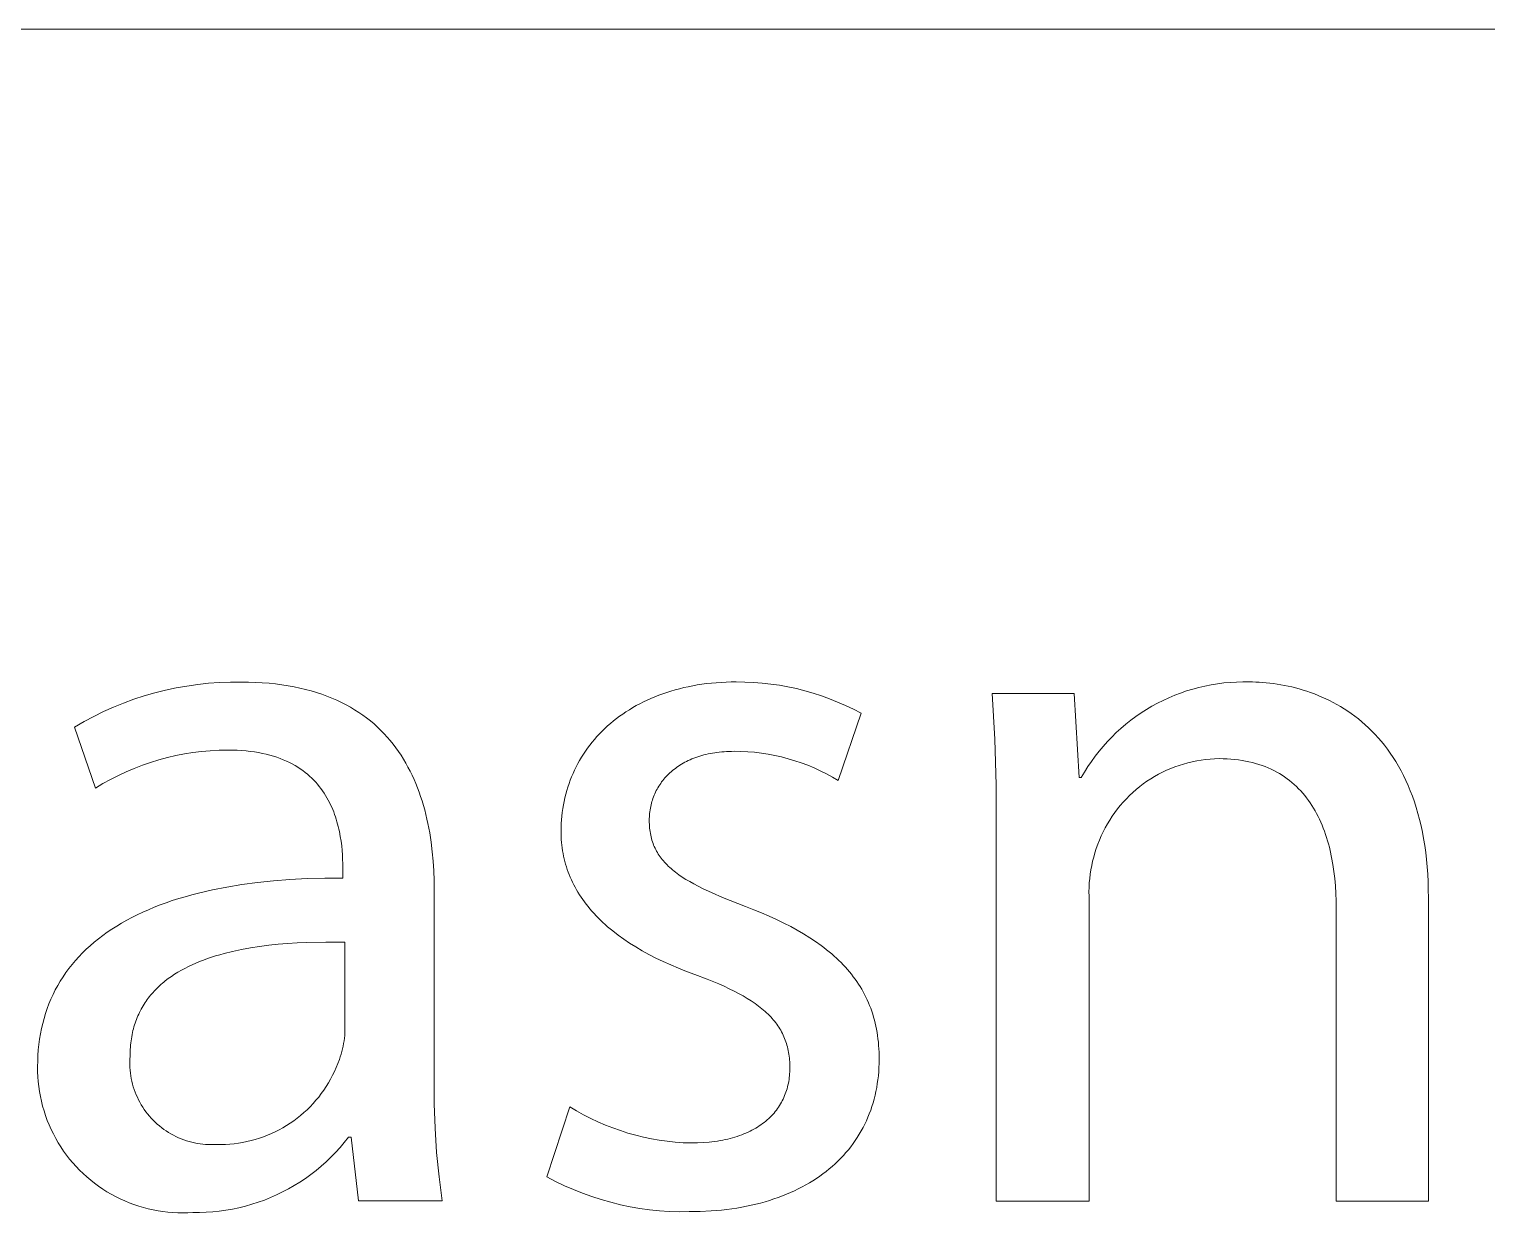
# Model space of a CAD drawing. Header units: millimetres. Extents: x 1383 to 4664, y -160 to 2132.
# Drawn here: x 4154.94 to 4200.6, y -105.34 to -68.26 of the extents above; entities that cross this region are included whole.
import ezdxf

# ---------------------------------------------------------------- set-up
doc = ezdxf.new("R2010")
doc.units = ezdxf.units.MM
doc.header["$MEASUREMENT"] = 0
doc.layers.add('Domyślny', color=7, linetype='Continuous', true_color=0x000000)

msp = doc.modelspace()

# ---------------------------------------------------------------- linework, layer by layer
at = {"layer": 'Domyślny', "color": 18, "lineweight": 15, "true_color": 0x000000}
for p, q in [((3423.999, -68.258), (4660.84, -68.258)), ((4158.876, -89.053), (4159.208, -88.969)), ((4159.208, -88.969), (4159.543, -88.897)), ((4159.543, -88.897), (4159.88, -88.837)), ((4159.88, -88.837), (4160.219, -88.788)), ((4160.219, -88.788), (4160.559, -88.752)), ((4160.559, -88.752), (4160.901, -88.727)), ((4160.901, -88.727), (4161.243, -88.713)), ((4161.243, -88.713), (4161.585, -88.712)), ((4161.585, -88.712), (4161.81, -88.715)), ((4161.81, -88.715), (4162.03, -88.722)), ((4162.03, -88.722), (4162.244, -88.734)), ((4162.244, -88.734), (4162.453, -88.75)), ((4162.453, -88.75), (4162.657, -88.771)), ((4162.657, -88.771), (4162.855, -88.797)), ((4162.855, -88.797), (4163.049, -88.827)), ((4163.049, -88.827), (4163.238, -88.861)), ((4163.238, -88.861), (4163.422, -88.9)), ((4163.422, -88.9), (4163.601, -88.942)), ((4163.601, -88.942), (4163.775, -88.989)), ((4163.775, -88.989), (4163.944, -89.04)), ((4174.913, -89.036), (4175.043, -88.996)), ((4175.043, -88.996), (4175.175, -88.957)), ((4175.175, -88.957), (4175.309, -88.921)), ((4175.309, -88.921), (4175.445, -88.888)), ((4175.445, -88.888), (4175.584, -88.858)), ((4175.584, -88.858), (4175.725, -88.83)), ((4175.725, -88.83), (4175.867, -88.805)), ((4175.867, -88.805), (4176.012, -88.783)), ((4176.012, -88.783), (4176.159, -88.763)), ((4176.159, -88.763), (4176.309, -88.747)), ((4176.309, -88.747), (4176.46, -88.733)), ((4176.46, -88.733), (4176.613, -88.723)), ((4176.613, -88.723), (4176.768, -88.715)), ((4176.768, -88.715), (4176.926, -88.71)), ((4176.926, -88.71), (4177.085, -88.709)), ((4177.085, -88.709), (4177.357, -88.712)), ((4177.357, -88.712), (4177.628, -88.723)), ((4177.628, -88.723), (4177.899, -88.744)), ((4177.899, -88.744), (4178.169, -88.775)), ((4178.169, -88.775), (4178.438, -88.814)), ((4178.438, -88.814), (4178.706, -88.862)), ((4178.706, -88.862), (4178.971, -88.92)), ((4178.971, -88.92), (4179.235, -88.986)), ((4179.235, -88.986), (4179.496, -89.061)), ((4191.008, -89.057), (4191.196, -88.993)), ((4191.196, -88.993), (4191.386, -88.935)), ((4191.386, -88.935), (4191.578, -88.883)), ((4191.578, -88.883), (4191.771, -88.838)), ((4191.771, -88.838), (4191.966, -88.799)), ((4191.966, -88.799), (4192.162, -88.767)), ((4192.162, -88.767), (4192.359, -88.742)), ((4192.359, -88.742), (4192.557, -88.724)), ((4192.557, -88.724), (4192.755, -88.712)), ((4192.755, -88.712), (4192.954, -88.707)), ((4192.954, -88.707), (4193.153, -88.709)), ((4193.153, -88.709), (4193.257, -88.71)), ((4193.257, -88.71), (4193.363, -88.713)), ((4193.363, -88.713), (4193.47, -88.718)), ((4193.47, -88.718), (4193.579, -88.725)), ((4193.579, -88.725), (4193.69, -88.734)), ((4193.69, -88.734), (4193.801, -88.746)), ((4193.801, -88.746), (4193.914, -88.76)), ((4193.914, -88.76), (4194.028, -88.776)), ((4194.028, -88.776), (4194.142, -88.795)), ((4194.142, -88.795), (4194.258, -88.816)), ((4194.258, -88.816), (4194.374, -88.84)), ((4194.374, -88.84), (4194.491, -88.867)), ((4194.491, -88.867), (4194.608, -88.896)), ((4194.608, -88.896), (4194.725, -88.928)), ((4194.725, -88.928), (4194.843, -88.963)), ((4194.843, -88.963), (4194.961, -89)), ((4194.961, -89), (4195.079, -89.041)), ((4157.582, -89.5), (4157.9, -89.371)), ((4157.9, -89.371), (4158.221, -89.254)), ((4158.221, -89.254), (4158.547, -89.148)), ((4158.547, -89.148), (4158.876, -89.053)), ((4163.944, -89.04), (4164.109, -89.094)), ((4164.109, -89.094), (4164.269, -89.153)), ((4164.269, -89.153), (4164.425, -89.215)), ((4164.425, -89.215), (4164.576, -89.281)), ((4164.576, -89.281), (4164.723, -89.35)), ((4164.723, -89.35), (4164.865, -89.424)), ((4164.865, -89.424), (4165.003, -89.5)), ((4173.847, -89.514), (4173.956, -89.452)), ((4173.956, -89.452), (4174.067, -89.392)), ((4174.067, -89.392), (4174.181, -89.334)), ((4174.181, -89.334), (4174.297, -89.278)), ((4174.297, -89.278), (4174.416, -89.225)), ((4174.416, -89.225), (4174.537, -89.174)), ((4174.537, -89.174), (4174.66, -89.126)), ((4174.66, -89.126), (4174.785, -89.08)), ((4174.785, -89.08), (4174.913, -89.036)), ((4179.496, -89.061), (4179.754, -89.145)), ((4179.754, -89.145), (4180.01, -89.237)), ((4180.01, -89.237), (4180.262, -89.339)), ((4180.262, -89.339), (4180.511, -89.448)), ((4180.511, -89.448), (4180.756, -89.566)), ((4185.184, -90.507), (4185.1, -89.069)), ((4185.1, -89.069), (4187.668, -89.069)), ((4187.668, -89.069), (4187.832, -91.703)), ((4189.937, -89.575), (4190.108, -89.473)), ((4190.108, -89.473), (4190.282, -89.378)), ((4190.282, -89.378), (4190.459, -89.289)), ((4190.459, -89.289), (4190.64, -89.205)), ((4190.64, -89.205), (4190.823, -89.128)), ((4190.823, -89.128), (4191.008, -89.057)), ((4195.079, -89.041), (4195.198, -89.085)), ((4195.198, -89.085), (4195.315, -89.132)), ((4195.315, -89.132), (4195.433, -89.182)), ((4195.433, -89.182), (4195.551, -89.235)), ((4195.551, -89.235), (4195.667, -89.291)), ((4195.667, -89.291), (4195.784, -89.351)), ((4195.784, -89.351), (4195.899, -89.414)), ((4195.899, -89.414), (4196.014, -89.481)), ((4196.014, -89.481), (4196.128, -89.551)), ((4156.659, -89.95), (4156.962, -89.79)), ((4156.962, -89.79), (4157.269, -89.639)), ((4157.269, -89.639), (4157.582, -89.5)), ((4165.003, -89.5), (4165.136, -89.58)), ((4165.136, -89.58), (4165.266, -89.663)), ((4165.266, -89.663), (4165.391, -89.749)), ((4165.391, -89.749), (4165.512, -89.839)), ((4165.512, -89.839), (4165.629, -89.931)), ((4165.629, -89.931), (4165.742, -90.027)), ((4173.15, -90.01), (4173.242, -89.933)), ((4173.242, -89.933), (4173.337, -89.858)), ((4173.337, -89.858), (4173.434, -89.785)), ((4173.434, -89.785), (4173.533, -89.714)), ((4173.533, -89.714), (4173.635, -89.645)), ((4173.635, -89.645), (4173.74, -89.579)), ((4173.74, -89.579), (4173.847, -89.514)), ((4180.996, -89.692), (4180.286, -91.801)), ((4180.756, -89.566), (4180.996, -89.692)), ((4189.291, -90.036), (4189.446, -89.912)), ((4189.446, -89.912), (4189.606, -89.794)), ((4189.606, -89.794), (4189.77, -89.682)), ((4189.77, -89.682), (4189.937, -89.575)), ((4196.128, -89.551), (4196.241, -89.625)), ((4196.241, -89.625), (4196.353, -89.702)), ((4196.353, -89.702), (4196.464, -89.783)), ((4196.464, -89.783), (4196.574, -89.868)), ((4196.574, -89.868), (4196.682, -89.957)), ((4156.363, -90.122), (4156.659, -89.95)), ((4157.018, -92.034), (4156.363, -90.122)), ((4165.742, -90.027), (4165.851, -90.125)), ((4165.851, -90.125), (4165.956, -90.226)), ((4165.956, -90.226), (4166.058, -90.33)), ((4166.058, -90.33), (4166.155, -90.437)), ((4172.726, -90.421), (4172.806, -90.335)), ((4172.806, -90.335), (4172.888, -90.251)), ((4172.888, -90.251), (4172.973, -90.169)), ((4172.973, -90.169), (4173.06, -90.088)), ((4173.06, -90.088), (4173.15, -90.01)), ((4188.85, -90.437), (4188.992, -90.298)), ((4188.992, -90.298), (4189.139, -90.164)), ((4189.139, -90.164), (4189.291, -90.036)), ((4196.682, -89.957), (4196.788, -90.05)), ((4196.788, -90.05), (4196.893, -90.147)), ((4196.893, -90.147), (4196.996, -90.248)), ((4196.996, -90.248), (4197.098, -90.352)), ((4197.098, -90.352), (4197.197, -90.462)), ((4160.887, -90.849), (4160.614, -90.864)), ((4161.159, -90.843), (4160.887, -90.849)), ((4161.309, -90.844), (4161.159, -90.843)), ((4161.455, -90.85), (4161.309, -90.844)), ((4161.597, -90.858), (4161.455, -90.85)), ((4161.735, -90.87), (4161.597, -90.858)), ((4166.155, -90.437), (4166.249, -90.546)), ((4166.249, -90.546), (4166.339, -90.658)), ((4166.339, -90.658), (4166.426, -90.772)), ((4166.426, -90.772), (4166.509, -90.888)), ((4172.367, -90.876), (4172.434, -90.782)), ((4172.434, -90.782), (4172.503, -90.689)), ((4172.503, -90.689), (4172.575, -90.598)), ((4172.575, -90.598), (4172.649, -90.509)), ((4172.649, -90.509), (4172.726, -90.421)), ((4185.227, -91.946), (4185.184, -90.507)), ((4188.453, -90.881), (4188.58, -90.728)), ((4188.58, -90.728), (4188.713, -90.58)), ((4188.713, -90.58), (4188.85, -90.437)), ((4197.197, -90.462), (4197.295, -90.575)), ((4197.295, -90.575), (4197.39, -90.693)), ((4197.39, -90.693), (4197.483, -90.815)), ((4197.483, -90.815), (4197.574, -90.941)), ((4158.746, -91.231), (4158.488, -91.32)), ((4159.006, -91.151), (4158.746, -91.231)), ((4159.27, -91.08), (4159.006, -91.151)), ((4159.535, -91.019), (4159.27, -91.08)), ((4159.803, -90.966), (4159.535, -91.019)), ((4160.072, -90.923), (4159.803, -90.966)), ((4160.343, -90.889), (4160.072, -90.923)), ((4160.614, -90.864), (4160.343, -90.889)), ((4161.868, -90.884), (4161.735, -90.87)), ((4161.998, -90.902), (4161.868, -90.884)), ((4162.124, -90.923), (4161.998, -90.902)), ((4162.246, -90.947), (4162.124, -90.923)), ((4162.364, -90.974), (4162.246, -90.947)), ((4162.479, -91.003), (4162.364, -90.974)), ((4162.59, -91.035), (4162.479, -91.003)), ((4162.697, -91.07), (4162.59, -91.035)), ((4162.801, -91.107), (4162.697, -91.07)), ((4162.901, -91.147), (4162.801, -91.107)), ((4162.998, -91.189), (4162.901, -91.147)), ((4163.092, -91.234), (4162.998, -91.189)), ((4163.182, -91.28), (4163.092, -91.234)), ((4163.269, -91.329), (4163.182, -91.28)), ((4166.509, -90.888), (4166.588, -91.007)), ((4166.588, -91.007), (4166.664, -91.128)), ((4166.664, -91.128), (4166.737, -91.25)), ((4166.737, -91.25), (4166.806, -91.375)), ((4172.074, -91.369), (4172.128, -91.268)), ((4172.128, -91.268), (4172.183, -91.168)), ((4172.183, -91.168), (4172.242, -91.069)), ((4172.242, -91.069), (4172.303, -90.972)), ((4172.303, -90.972), (4172.367, -90.876)), ((4175.324, -91.317), (4175.275, -91.349)), ((4175.374, -91.286), (4175.324, -91.317)), ((4175.426, -91.256), (4175.374, -91.286)), ((4175.478, -91.228), (4175.426, -91.256)), ((4175.532, -91.2), (4175.478, -91.228)), ((4175.587, -91.173), (4175.532, -91.2)), ((4175.644, -91.147), (4175.587, -91.173)), ((4175.701, -91.123), (4175.644, -91.147)), ((4175.76, -91.099), (4175.701, -91.123)), ((4175.82, -91.077), (4175.76, -91.099)), ((4175.881, -91.055), (4175.82, -91.077)), ((4175.943, -91.035), (4175.881, -91.055)), ((4176.007, -91.016), (4175.943, -91.035)), ((4176.071, -90.998), (4176.007, -91.016)), ((4176.137, -90.982), (4176.071, -90.998)), ((4176.204, -90.966), (4176.137, -90.982)), ((4176.273, -90.952), (4176.204, -90.966)), ((4176.342, -90.939), (4176.273, -90.952)), ((4176.413, -90.928), (4176.342, -90.939)), ((4176.485, -90.917), (4176.413, -90.928)), ((4176.558, -90.908), (4176.485, -90.917)), ((4176.632, -90.901), (4176.558, -90.908)), ((4176.707, -90.894), (4176.632, -90.901)), ((4176.783, -90.89), (4176.707, -90.894)), ((4176.861, -90.886), (4176.783, -90.89)), ((4176.94, -90.884), (4176.861, -90.886)), ((4177.019, -90.883), (4176.94, -90.884)), ((4177.234, -90.886), (4177.019, -90.883)), ((4177.449, -90.896), (4177.234, -90.886)), ((4177.663, -90.914), (4177.449, -90.896)), ((4177.876, -90.94), (4177.663, -90.914)), ((4178.088, -90.972), (4177.876, -90.94)), ((4178.3, -91.012), (4178.088, -90.972)), ((4178.509, -91.059), (4178.3, -91.012)), ((4178.717, -91.114), (4178.509, -91.059)), ((4178.923, -91.176), (4178.717, -91.114)), ((4179.126, -91.244), (4178.923, -91.176)), ((4179.327, -91.32), (4179.126, -91.244)), ((4188.103, -91.363), (4188.214, -91.198)), ((4188.214, -91.198), (4188.331, -91.037)), ((4188.331, -91.037), (4188.453, -90.881)), ((4191.099, -91.281), (4190.964, -91.323)), ((4191.235, -91.243), (4191.099, -91.281)), ((4191.372, -91.21), (4191.235, -91.243)), ((4191.511, -91.182), (4191.372, -91.21)), ((4191.65, -91.158), (4191.511, -91.182)), ((4191.79, -91.139), (4191.65, -91.158)), ((4191.931, -91.126), (4191.79, -91.139)), ((4192.072, -91.117), (4191.931, -91.126)), ((4192.213, -91.113), (4192.072, -91.117)), ((4192.339, -91.114), (4192.213, -91.113)), ((4192.462, -91.119), (4192.339, -91.114)), ((4192.583, -91.126), (4192.462, -91.119)), ((4192.701, -91.137), (4192.583, -91.126)), ((4192.816, -91.151), (4192.701, -91.137)), ((4192.93, -91.167), (4192.816, -91.151)), ((4193.04, -91.187), (4192.93, -91.167)), ((4193.149, -91.209), (4193.04, -91.187)), ((4193.255, -91.234), (4193.149, -91.209)), ((4193.358, -91.262), (4193.255, -91.234)), ((4193.459, -91.293), (4193.358, -91.262)), ((4193.558, -91.326), (4193.459, -91.293)), ((4197.574, -90.941), (4197.662, -91.072)), ((4197.662, -91.072), (4197.747, -91.207)), ((4197.747, -91.207), (4197.83, -91.348)), ((4157.491, -91.762), (4157.252, -91.894)), ((4157.735, -91.639), (4157.491, -91.762)), ((4157.982, -91.524), (4157.735, -91.639)), ((4158.233, -91.417), (4157.982, -91.524)), ((4158.488, -91.32), (4158.233, -91.417)), ((4163.353, -91.38), (4163.269, -91.329)), ((4163.433, -91.433), (4163.353, -91.38)), ((4163.511, -91.487), (4163.433, -91.433)), ((4163.586, -91.544), (4163.511, -91.487)), ((4163.657, -91.602), (4163.586, -91.544)), ((4163.726, -91.662), (4163.657, -91.602)), ((4163.792, -91.724), (4163.726, -91.662)), ((4163.855, -91.787), (4163.792, -91.724)), ((4166.806, -91.375), (4166.872, -91.502)), ((4166.872, -91.502), (4166.935, -91.631)), ((4166.935, -91.631), (4166.995, -91.762)), ((4166.995, -91.762), (4167.051, -91.894)), ((4171.889, -91.788), (4171.931, -91.681)), ((4171.931, -91.681), (4171.976, -91.576)), ((4171.976, -91.576), (4172.024, -91.472)), ((4172.024, -91.472), (4172.074, -91.369)), ((4174.819, -91.758), (4174.785, -91.801)), ((4174.854, -91.717), (4174.819, -91.758)), ((4174.89, -91.677), (4174.854, -91.717)), ((4174.928, -91.637), (4174.89, -91.677)), ((4174.967, -91.598), (4174.928, -91.637)), ((4175.007, -91.56), (4174.967, -91.598)), ((4175.049, -91.522), (4175.007, -91.56)), ((4175.091, -91.486), (4175.049, -91.522)), ((4175.135, -91.45), (4175.091, -91.486)), ((4175.181, -91.416), (4175.135, -91.45)), ((4175.227, -91.382), (4175.181, -91.416)), ((4175.275, -91.349), (4175.227, -91.382)), ((4179.525, -91.403), (4179.327, -91.32)), ((4179.721, -91.492), (4179.525, -91.403)), ((4179.913, -91.589), (4179.721, -91.492)), ((4180.101, -91.692), (4179.913, -91.589)), ((4180.286, -91.801), (4180.101, -91.692)), ((4187.832, -91.703), (4187.897, -91.703)), ((4187.897, -91.703), (4187.997, -91.531)), ((4187.997, -91.531), (4188.103, -91.363)), ((4190.072, -91.745), (4189.954, -91.823)), ((4190.193, -91.672), (4190.072, -91.745)), ((4190.316, -91.603), (4190.193, -91.672)), ((4190.442, -91.538), (4190.316, -91.603)), ((4190.569, -91.478), (4190.442, -91.538)), ((4190.699, -91.421), (4190.569, -91.478)), ((4190.831, -91.37), (4190.699, -91.421)), ((4190.964, -91.323), (4190.831, -91.37)), ((4193.654, -91.362), (4193.558, -91.326)), ((4193.749, -91.401), (4193.654, -91.362)), ((4193.84, -91.442), (4193.749, -91.401)), ((4193.93, -91.486), (4193.84, -91.442)), ((4194.017, -91.532), (4193.93, -91.486)), ((4194.102, -91.58), (4194.017, -91.532)), ((4194.185, -91.632), (4194.102, -91.58)), ((4194.265, -91.685), (4194.185, -91.632)), ((4194.343, -91.741), (4194.265, -91.685)), ((4194.42, -91.799), (4194.343, -91.741)), ((4197.83, -91.348), (4197.911, -91.492)), ((4197.911, -91.492), (4197.988, -91.642)), ((4197.988, -91.642), (4198.062, -91.796)), ((4157.252, -91.894), (4157.018, -92.034)), ((4163.916, -91.851), (4163.855, -91.787)), ((4163.973, -91.917), (4163.916, -91.851)), ((4164.029, -91.984), (4163.973, -91.917)), ((4164.081, -92.052), (4164.029, -91.984)), ((4164.131, -92.122), (4164.081, -92.052)), ((4164.179, -92.192), (4164.131, -92.122)), ((4164.224, -92.263), (4164.179, -92.192)), ((4167.051, -91.894), (4167.105, -92.028)), ((4167.105, -92.028), (4167.156, -92.163)), ((4167.156, -92.163), (4167.203, -92.3)), ((4171.721, -92.337), (4171.749, -92.225)), ((4171.749, -92.225), (4171.78, -92.114)), ((4171.78, -92.114), (4171.813, -92.004)), ((4171.813, -92.004), (4171.85, -91.895)), ((4171.85, -91.895), (4171.889, -91.788)), ((4174.538, -92.211), (4174.517, -92.259)), ((4174.56, -92.163), (4174.538, -92.211)), ((4174.584, -92.115), (4174.56, -92.163)), ((4174.609, -92.068), (4174.584, -92.115)), ((4174.635, -92.022), (4174.609, -92.068)), ((4174.662, -91.976), (4174.635, -92.022)), ((4174.691, -91.931), (4174.662, -91.976)), ((4174.721, -91.887), (4174.691, -91.931)), ((4174.752, -91.843), (4174.721, -91.887)), ((4174.785, -91.801), (4174.752, -91.843)), ((4185.231, -93.385), (4185.227, -91.946)), ((4189.51, -92.172), (4189.407, -92.268)), ((4189.616, -92.079), (4189.51, -92.172)), ((4189.726, -91.99), (4189.616, -92.079)), ((4189.839, -91.904), (4189.726, -91.99)), ((4189.954, -91.823), (4189.839, -91.904)), ((4194.494, -91.859), (4194.42, -91.799)), ((4194.565, -91.922), (4194.494, -91.859)), ((4194.635, -91.987), (4194.565, -91.922)), ((4194.703, -92.054), (4194.635, -91.987)), ((4194.768, -92.123), (4194.703, -92.054)), ((4194.832, -92.194), (4194.768, -92.123)), ((4194.893, -92.267), (4194.832, -92.194)), ((4198.062, -91.796), (4198.133, -91.956)), ((4198.133, -91.956), (4198.202, -92.12)), ((4198.202, -92.12), (4198.266, -92.289)), ((4164.267, -92.336), (4164.224, -92.263)), ((4164.308, -92.409), (4164.267, -92.336)), ((4164.346, -92.483), (4164.308, -92.409)), ((4164.383, -92.557), (4164.346, -92.483)), ((4164.417, -92.632), (4164.383, -92.557)), ((4164.449, -92.708), (4164.417, -92.632)), ((4167.203, -92.3), (4167.248, -92.438)), ((4167.248, -92.438), (4167.29, -92.578)), ((4167.29, -92.578), (4167.329, -92.719)), ((4171.638, -92.795), (4171.654, -92.679)), ((4171.654, -92.679), (4171.673, -92.564)), ((4171.673, -92.564), (4171.696, -92.45)), ((4171.696, -92.45), (4171.721, -92.337)), ((4174.398, -92.667), (4174.389, -92.72)), ((4174.408, -92.615), (4174.398, -92.667)), ((4174.42, -92.562), (4174.408, -92.615)), ((4174.433, -92.511), (4174.42, -92.562)), ((4174.447, -92.459), (4174.433, -92.511)), ((4174.462, -92.409), (4174.447, -92.459)), ((4174.479, -92.358), (4174.462, -92.409)), ((4174.498, -92.309), (4174.479, -92.358)), ((4174.517, -92.259), (4174.498, -92.309)), ((4189.118, -92.578), (4189.029, -92.688)), ((4189.211, -92.472), (4189.118, -92.578)), ((4189.307, -92.368), (4189.211, -92.472)), ((4189.407, -92.268), (4189.307, -92.368)), ((4194.952, -92.343), (4194.893, -92.267)), ((4195.009, -92.42), (4194.952, -92.343)), ((4195.065, -92.499), (4195.009, -92.42)), ((4195.118, -92.58), (4195.065, -92.499)), ((4195.169, -92.663), (4195.118, -92.58)), ((4195.219, -92.747), (4195.169, -92.663)), ((4198.266, -92.289), (4198.328, -92.463)), ((4198.328, -92.463), (4198.385, -92.643)), ((4198.385, -92.643), (4198.439, -92.827)), ((4164.48, -92.784), (4164.449, -92.708)), ((4164.508, -92.86), (4164.48, -92.784)), ((4164.535, -92.936), (4164.508, -92.86)), ((4164.559, -93.013), (4164.535, -92.936)), ((4164.582, -93.09), (4164.559, -93.013)), ((4164.603, -93.167), (4164.582, -93.09)), ((4167.329, -92.719), (4167.366, -92.861)), ((4167.366, -92.861), (4167.399, -93.004)), ((4167.399, -93.004), (4167.431, -93.148)), ((4171.606, -93.147), (4171.614, -93.029)), ((4171.614, -93.029), (4171.624, -92.911)), ((4171.624, -92.911), (4171.638, -92.795)), ((4174.365, -92.991), (4174.364, -93.046)), ((4174.364, -93.046), (4174.365, -93.108)), ((4174.367, -92.936), (4174.365, -92.991)), ((4174.365, -93.108), (4174.367, -93.168)), ((4174.371, -92.882), (4174.367, -92.936)), ((4174.375, -92.828), (4174.371, -92.882)), ((4174.382, -92.774), (4174.375, -92.828)), ((4174.389, -92.72), (4174.382, -92.774)), ((4188.786, -93.035), (4188.713, -93.156)), ((4188.863, -92.917), (4188.786, -93.035)), ((4188.944, -92.801), (4188.863, -92.917)), ((4189.029, -92.688), (4188.944, -92.801)), ((4195.266, -92.834), (4195.219, -92.747)), ((4195.312, -92.922), (4195.266, -92.834)), ((4195.355, -93.011), (4195.312, -92.922)), ((4195.397, -93.103), (4195.355, -93.011)), ((4195.437, -93.196), (4195.397, -93.103)), ((4198.439, -92.827), (4198.49, -93.017)), ((4198.49, -93.017), (4198.537, -93.213)), ((4164.623, -93.243), (4164.603, -93.167)), ((4164.641, -93.32), (4164.623, -93.243)), ((4164.658, -93.396), (4164.641, -93.32)), ((4164.687, -93.548), (4164.658, -93.396)), ((4164.71, -93.698), (4164.687, -93.548)), ((4167.431, -93.148), (4167.459, -93.293)), ((4167.459, -93.293), (4167.486, -93.438)), ((4167.486, -93.438), (4167.531, -93.732)), ((4171.6, -93.385), (4171.602, -93.266)), ((4171.601, -93.474), (4171.6, -93.385)), ((4171.604, -93.562), (4171.601, -93.474)), ((4171.602, -93.266), (4171.606, -93.147)), ((4171.609, -93.65), (4171.604, -93.562)), ((4174.367, -93.168), (4174.371, -93.228)), ((4174.371, -93.228), (4174.375, -93.286)), ((4174.375, -93.286), (4174.382, -93.343)), ((4174.382, -93.343), (4174.389, -93.4)), ((4174.389, -93.4), (4174.398, -93.455)), ((4174.398, -93.455), (4174.409, -93.51)), ((4174.409, -93.51), (4174.421, -93.563)), ((4174.421, -93.563), (4174.434, -93.616)), ((4185.231, -104.978), (4185.231, -93.385)), ((4188.519, -93.533), (4188.463, -93.663)), ((4188.579, -93.405), (4188.519, -93.533)), ((4188.644, -93.279), (4188.579, -93.405)), ((4188.713, -93.156), (4188.644, -93.279)), ((4195.475, -93.29), (4195.437, -93.196)), ((4195.511, -93.387), (4195.475, -93.29)), ((4195.546, -93.484), (4195.511, -93.387)), ((4195.578, -93.583), (4195.546, -93.484)), ((4195.609, -93.684), (4195.578, -93.583)), ((4198.537, -93.213), (4198.579, -93.413)), ((4198.579, -93.413), (4198.618, -93.619)), ((4164.729, -93.846), (4164.71, -93.698)), ((4164.743, -93.99), (4164.729, -93.846)), ((4164.753, -94.131), (4164.743, -93.99)), ((4167.531, -93.732), (4167.567, -94.028)), ((4167.567, -94.028), (4167.594, -94.326)), ((4171.616, -93.738), (4171.609, -93.65)), ((4171.625, -93.825), (4171.616, -93.738)), ((4171.636, -93.911), (4171.625, -93.825)), ((4171.649, -93.997), (4171.636, -93.911)), ((4171.664, -94.082), (4171.649, -93.997)), ((4174.434, -93.616), (4174.449, -93.668)), ((4174.449, -93.668), (4174.465, -93.719)), ((4174.465, -93.719), (4174.482, -93.769)), ((4174.482, -93.769), (4174.501, -93.819)), ((4174.501, -93.819), (4174.522, -93.867)), ((4174.522, -93.867), (4174.544, -93.915)), ((4174.544, -93.915), (4174.567, -93.962)), ((4174.567, -93.962), (4174.592, -94.009)), ((4174.592, -94.009), (4174.618, -94.055)), ((4174.618, -94.055), (4174.646, -94.1)), ((4188.365, -93.928), (4188.323, -94.063)), ((4188.412, -93.794), (4188.365, -93.928)), ((4188.463, -93.663), (4188.412, -93.794)), ((4195.639, -93.786), (4195.609, -93.684)), ((4195.666, -93.889), (4195.639, -93.786)), ((4195.692, -93.993), (4195.666, -93.889)), ((4195.738, -94.206), (4195.692, -93.993)), ((4198.618, -93.619), (4198.652, -93.831)), ((4198.652, -93.831), (4198.683, -94.048)), ((4198.683, -94.048), (4198.708, -94.271)), ((4164.76, -94.267), (4164.753, -94.131)), ((4164.764, -94.399), (4164.76, -94.267)), ((4164.765, -94.525), (4164.764, -94.399)), ((4167.594, -94.326), (4167.613, -94.625)), ((4171.681, -94.167), (4171.664, -94.082)), ((4171.7, -94.251), (4171.681, -94.167)), ((4171.721, -94.335), (4171.7, -94.251)), ((4171.744, -94.418), (4171.721, -94.335)), ((4171.769, -94.501), (4171.744, -94.418)), ((4171.796, -94.583), (4171.769, -94.501)), ((4174.646, -94.1), (4174.675, -94.144)), ((4174.675, -94.144), (4174.705, -94.188)), ((4174.705, -94.188), (4174.738, -94.231)), ((4174.738, -94.231), (4174.771, -94.274)), ((4174.771, -94.274), (4174.806, -94.316)), ((4174.806, -94.316), (4174.843, -94.358)), ((4174.843, -94.358), (4174.881, -94.399)), ((4174.881, -94.399), (4174.92, -94.439)), ((4174.92, -94.439), (4174.961, -94.479)), ((4174.961, -94.479), (4175.004, -94.519)), ((4188.222, -94.462), (4188.197, -94.597)), ((4188.252, -94.328), (4188.222, -94.462)), ((4188.285, -94.195), (4188.252, -94.328)), ((4188.323, -94.063), (4188.285, -94.195)), ((4195.778, -94.424), (4195.738, -94.206)), ((4195.811, -94.646), (4195.778, -94.424)), ((4198.708, -94.271), (4198.73, -94.499)), ((4198.73, -94.499), (4198.747, -94.734)), ((4162.088, -94.992), (4162.591, -94.94)), ((4162.591, -94.94), (4163.11, -94.899)), ((4163.11, -94.899), (4163.646, -94.871)), ((4163.646, -94.871), (4164.197, -94.856)), ((4164.197, -94.856), (4164.765, -94.853)), ((4164.765, -94.853), (4164.765, -94.525)), ((4167.613, -94.625), (4167.624, -94.925)), ((4167.624, -94.925), (4167.627, -95.224)), ((4171.825, -94.665), (4171.796, -94.583)), ((4171.856, -94.746), (4171.825, -94.665)), ((4171.889, -94.826), (4171.856, -94.746)), ((4171.925, -94.906), (4171.889, -94.826)), ((4171.962, -94.986), (4171.925, -94.906)), ((4175.004, -94.519), (4175.048, -94.558)), ((4175.048, -94.558), (4175.094, -94.597)), ((4175.094, -94.597), (4175.141, -94.635)), ((4175.141, -94.635), (4175.189, -94.673)), ((4175.189, -94.673), (4175.24, -94.711)), ((4175.24, -94.711), (4175.291, -94.748)), ((4175.291, -94.748), (4175.399, -94.822)), ((4175.399, -94.822), (4175.514, -94.894)), ((4175.514, -94.894), (4175.634, -94.966)), ((4175.634, -94.966), (4175.761, -95.037)), ((4188.16, -94.869), (4188.147, -95.006)), ((4188.176, -94.733), (4188.16, -94.869)), ((4188.197, -94.597), (4188.176, -94.733)), ((4195.838, -94.872), (4195.811, -94.646)), ((4195.858, -95.102), (4195.838, -94.872)), ((4198.747, -94.734), (4198.759, -94.974)), ((4159.827, -95.437), (4160.034, -95.379)), ((4160.034, -95.379), (4160.245, -95.324)), ((4160.245, -95.324), (4160.681, -95.223)), ((4160.681, -95.223), (4161.133, -95.134)), ((4161.133, -95.134), (4161.602, -95.057)), ((4161.602, -95.057), (4162.088, -94.992)), ((4167.627, -95.224), (4167.627, -101.168)), ((4172.001, -95.064), (4171.962, -94.986)), ((4172.042, -95.143), (4172.001, -95.064)), ((4172.086, -95.22), (4172.042, -95.143)), ((4172.131, -95.297), (4172.086, -95.22)), ((4172.179, -95.374), (4172.131, -95.297)), ((4172.228, -95.449), (4172.179, -95.374)), ((4175.761, -95.037), (4175.894, -95.107)), ((4175.894, -95.107), (4176.033, -95.178)), ((4176.033, -95.178), (4176.331, -95.317)), ((4176.331, -95.317), (4176.654, -95.458)), ((4188.14, -95.143), (4188.137, -95.28)), ((4188.137, -95.28), (4188.138, -95.417)), ((4188.138, -95.417), (4188.138, -104.978)), ((4188.147, -95.006), (4188.14, -95.143)), ((4195.873, -95.335), (4195.858, -95.102)), ((4195.881, -95.571), (4195.873, -95.335)), ((4198.759, -94.974), (4198.766, -95.22)), ((4198.766, -95.22), (4198.769, -95.472)), ((4158.499, -95.923), (4158.675, -95.845)), ((4158.675, -95.845), (4158.856, -95.77)), ((4158.856, -95.77), (4159.042, -95.697)), ((4159.042, -95.697), (4159.231, -95.628)), ((4159.231, -95.628), (4159.425, -95.561)), ((4159.425, -95.561), (4159.624, -95.497)), ((4159.624, -95.497), (4159.827, -95.437)), ((4172.28, -95.524), (4172.228, -95.449)), ((4172.333, -95.599), (4172.28, -95.524)), ((4172.389, -95.673), (4172.333, -95.599)), ((4172.447, -95.746), (4172.389, -95.673)), ((4172.507, -95.819), (4172.447, -95.746)), ((4172.569, -95.891), (4172.507, -95.819)), ((4176.654, -95.458), (4177.38, -95.745)), ((4177.38, -95.745), (4177.635, -95.844)), ((4177.635, -95.844), (4177.882, -95.946)), ((4195.884, -95.811), (4195.881, -95.571)), ((4195.884, -104.978), (4195.884, -95.811)), ((4198.769, -95.472), (4198.769, -104.978)), ((4157.682, -96.358), (4157.836, -96.265)), ((4157.836, -96.265), (4157.995, -96.175)), ((4157.995, -96.175), (4158.159, -96.088)), ((4158.159, -96.088), (4158.326, -96.004)), ((4158.326, -96.004), (4158.499, -95.923)), ((4172.633, -95.962), (4172.569, -95.891)), ((4172.699, -96.033), (4172.633, -95.962)), ((4172.767, -96.103), (4172.699, -96.033)), ((4172.837, -96.173), (4172.767, -96.103)), ((4172.909, -96.241), (4172.837, -96.173)), ((4172.984, -96.309), (4172.909, -96.241)), ((4173.06, -96.377), (4172.984, -96.309)), ((4177.882, -95.946), (4178.122, -96.049)), ((4178.122, -96.049), (4178.353, -96.155)), ((4178.353, -96.155), (4178.577, -96.263)), ((4178.577, -96.263), (4178.793, -96.374)), ((4156.978, -96.863), (4157.11, -96.756)), ((4157.11, -96.756), (4157.246, -96.652)), ((4157.246, -96.652), (4157.387, -96.551)), ((4157.387, -96.551), (4157.532, -96.453)), ((4157.532, -96.453), (4157.682, -96.358)), ((4173.139, -96.444), (4173.06, -96.377)), ((4173.22, -96.51), (4173.139, -96.444)), ((4173.388, -96.64), (4173.22, -96.51)), ((4173.564, -96.767), (4173.388, -96.64)), ((4173.749, -96.891), (4173.564, -96.767)), ((4178.793, -96.374), (4179, -96.487)), ((4179, -96.487), (4179.2, -96.604)), ((4179.2, -96.604), (4179.392, -96.723)), ((4179.392, -96.723), (4179.575, -96.845)), ((4156.497, -97.317), (4156.61, -97.199)), ((4156.61, -97.199), (4156.728, -97.084)), ((4156.728, -97.084), (4156.851, -96.972)), ((4156.851, -96.972), (4156.978, -96.863)), ((4161.044, -97.219), (4160.912, -97.255)), ((4161.313, -97.152), (4161.044, -97.219)), ((4161.589, -97.093), (4161.313, -97.152)), ((4161.87, -97.042), (4161.589, -97.093)), ((4162.156, -96.998), (4161.87, -97.042)), ((4162.447, -96.96), (4162.156, -96.998)), ((4162.74, -96.929), (4162.447, -96.96)), ((4163.037, -96.904), (4162.74, -96.929)), ((4163.335, -96.885), (4163.037, -96.904)), ((4163.635, -96.871), (4163.335, -96.885)), ((4164.234, -96.858), (4163.635, -96.871)), ((4164.83, -96.863), (4164.234, -96.858)), ((4164.83, -99.616), (4164.83, -96.863)), ((4173.942, -97.013), (4173.749, -96.891)), ((4174.143, -97.131), (4173.942, -97.013)), ((4174.354, -97.247), (4174.143, -97.131)), ((4174.572, -97.359), (4174.354, -97.247)), ((4179.575, -96.845), (4179.751, -96.97)), ((4179.751, -96.97), (4179.836, -97.033)), ((4179.836, -97.033), (4179.919, -97.098)), ((4179.919, -97.098), (4180, -97.163)), ((4180, -97.163), (4180.078, -97.23)), ((4180.078, -97.23), (4180.155, -97.297)), ((4156.091, -97.815), (4156.185, -97.687)), ((4156.185, -97.687), (4156.285, -97.561)), ((4156.285, -97.561), (4156.389, -97.437)), ((4156.389, -97.437), (4156.497, -97.317)), ((4159.818, -97.682), (4159.708, -97.741)), ((4159.93, -97.625), (4159.818, -97.682)), ((4160.044, -97.571), (4159.93, -97.625)), ((4160.162, -97.519), (4160.044, -97.571)), ((4160.281, -97.469), (4160.162, -97.519)), ((4160.403, -97.422), (4160.281, -97.469)), ((4160.527, -97.377), (4160.403, -97.422)), ((4160.653, -97.334), (4160.527, -97.377)), ((4160.782, -97.294), (4160.653, -97.334)), ((4160.912, -97.255), (4160.782, -97.294)), ((4174.8, -97.469), (4174.572, -97.359)), ((4175.036, -97.575), (4174.8, -97.469)), ((4175.28, -97.679), (4175.036, -97.575)), ((4175.534, -97.779), (4175.28, -97.679)), ((4180.155, -97.297), (4180.23, -97.365)), ((4180.23, -97.365), (4180.303, -97.434)), ((4180.303, -97.434), (4180.373, -97.504)), ((4180.373, -97.504), (4180.442, -97.575)), ((4180.442, -97.575), (4180.509, -97.646)), ((4180.509, -97.646), (4180.574, -97.719)), ((4155.835, -98.217), (4155.915, -98.081)), ((4155.915, -98.081), (4156.001, -97.947)), ((4156.001, -97.947), (4156.091, -97.815)), ((4159.113, -98.151), (4159.069, -98.189)), ((4159.158, -98.113), (4159.113, -98.151)), ((4159.205, -98.076), (4159.158, -98.113)), ((4159.299, -98.003), (4159.205, -98.076)), ((4159.397, -97.934), (4159.299, -98.003)), ((4159.498, -97.867), (4159.397, -97.934)), ((4159.602, -97.803), (4159.498, -97.867)), ((4159.708, -97.741), (4159.602, -97.803)), ((4175.796, -97.876), (4175.534, -97.779)), ((4176.182, -98.023), (4175.796, -97.876)), ((4176.538, -98.171), (4176.182, -98.023)), ((4180.574, -97.719), (4180.636, -97.793)), ((4180.636, -97.793), (4180.697, -97.867)), ((4180.697, -97.867), (4180.755, -97.943)), ((4180.755, -97.943), (4180.812, -98.02)), ((4180.812, -98.02), (4180.866, -98.097)), ((4180.866, -98.097), (4180.919, -98.176)), ((4155.622, -98.644), (4155.688, -98.499)), ((4155.688, -98.499), (4155.759, -98.357)), ((4155.759, -98.357), (4155.835, -98.217)), ((4158.672, -98.614), (4158.637, -98.661)), ((4158.708, -98.568), (4158.672, -98.614)), ((4158.744, -98.523), (4158.708, -98.568)), ((4158.782, -98.479), (4158.744, -98.523)), ((4158.82, -98.435), (4158.782, -98.479)), ((4158.859, -98.393), (4158.82, -98.435)), ((4158.899, -98.351), (4158.859, -98.393)), ((4158.94, -98.309), (4158.899, -98.351)), ((4158.982, -98.268), (4158.94, -98.309)), ((4159.025, -98.229), (4158.982, -98.268)), ((4159.069, -98.189), (4159.025, -98.229)), ((4176.705, -98.245), (4176.538, -98.171)), ((4176.865, -98.32), (4176.705, -98.245)), ((4177.018, -98.395), (4176.865, -98.32)), ((4177.163, -98.472), (4177.018, -98.395)), ((4177.302, -98.548), (4177.163, -98.472)), ((4177.434, -98.626), (4177.302, -98.548)), ((4180.919, -98.176), (4180.969, -98.256)), ((4180.969, -98.256), (4181.018, -98.337)), ((4181.018, -98.337), (4181.064, -98.419)), ((4181.064, -98.419), (4181.109, -98.502)), ((4181.109, -98.502), (4181.151, -98.586)), ((4181.151, -98.586), (4181.191, -98.672)), ((4155.452, -99.094), (4155.504, -98.941)), ((4155.504, -98.941), (4155.561, -98.791)), ((4155.561, -98.791), (4155.622, -98.644)), ((4158.396, -99.061), (4158.371, -99.115)), ((4158.423, -99.008), (4158.396, -99.061)), ((4158.451, -98.956), (4158.423, -99.008)), ((4158.479, -98.905), (4158.451, -98.956)), ((4158.509, -98.855), (4158.479, -98.905)), ((4158.539, -98.805), (4158.509, -98.855)), ((4158.571, -98.756), (4158.539, -98.805)), ((4158.604, -98.708), (4158.571, -98.756)), ((4158.637, -98.661), (4158.604, -98.708)), ((4177.559, -98.705), (4177.434, -98.626)), ((4177.677, -98.785), (4177.559, -98.705)), ((4177.734, -98.825), (4177.677, -98.785)), ((4177.789, -98.866), (4177.734, -98.825)), ((4177.842, -98.907), (4177.789, -98.866)), ((4177.894, -98.949), (4177.842, -98.907)), ((4177.944, -98.991), (4177.894, -98.949)), ((4177.992, -99.033), (4177.944, -98.991)), ((4178.039, -99.075), (4177.992, -99.033)), ((4178.085, -99.119), (4178.039, -99.075)), ((4181.191, -98.672), (4181.229, -98.758)), ((4181.229, -98.758), (4181.265, -98.846)), ((4181.265, -98.846), (4181.299, -98.935)), ((4181.299, -98.935), (4181.332, -99.025)), ((4181.332, -99.025), (4181.362, -99.116)), ((4155.326, -99.568), (4155.364, -99.407)), ((4155.364, -99.407), (4155.406, -99.249)), ((4155.406, -99.249), (4155.452, -99.094)), ((4158.223, -99.513), (4158.206, -99.573)), ((4158.241, -99.453), (4158.223, -99.513)), ((4158.26, -99.395), (4158.241, -99.453)), ((4158.28, -99.337), (4158.26, -99.395)), ((4158.301, -99.28), (4158.28, -99.337)), ((4158.323, -99.224), (4158.301, -99.28)), ((4158.346, -99.169), (4158.323, -99.224)), ((4158.371, -99.115), (4158.346, -99.169)), ((4178.128, -99.162), (4178.085, -99.119)), ((4178.171, -99.206), (4178.128, -99.162)), ((4178.211, -99.25), (4178.171, -99.206)), ((4178.25, -99.295), (4178.211, -99.25)), ((4178.288, -99.341), (4178.25, -99.295)), ((4178.324, -99.387), (4178.288, -99.341)), ((4178.359, -99.433), (4178.324, -99.387)), ((4178.392, -99.48), (4178.359, -99.433)), ((4178.424, -99.527), (4178.392, -99.48)), ((4178.454, -99.575), (4178.424, -99.527)), ((4181.362, -99.116), (4181.389, -99.209)), ((4181.389, -99.209), (4181.415, -99.303)), ((4181.415, -99.303), (4181.439, -99.398)), ((4181.439, -99.398), (4181.461, -99.494)), ((4181.461, -99.494), (4181.481, -99.592)), ((4155.245, -100.065), (4155.267, -99.896)), ((4155.267, -99.896), (4155.294, -99.731)), ((4155.294, -99.731), (4155.326, -99.568)), ((4158.131, -99.953), (4158.123, -100.019)), ((4158.141, -99.887), (4158.131, -99.953)), ((4158.152, -99.823), (4158.141, -99.887)), ((4158.164, -99.759), (4158.152, -99.823)), ((4158.177, -99.696), (4158.164, -99.759)), ((4158.191, -99.634), (4158.177, -99.696)), ((4158.206, -99.573), (4158.191, -99.634)), ((4164.791, -100.041), (4164.804, -99.956)), ((4164.804, -99.956), (4164.815, -99.872)), ((4164.815, -99.872), (4164.823, -99.787)), ((4164.823, -99.787), (4164.828, -99.702)), ((4164.828, -99.702), (4164.83, -99.616)), ((4178.482, -99.624), (4178.454, -99.575)), ((4178.51, -99.673), (4178.482, -99.624)), ((4178.535, -99.723), (4178.51, -99.673)), ((4178.56, -99.773), (4178.535, -99.723)), ((4178.583, -99.824), (4178.56, -99.773)), ((4178.604, -99.876), (4178.583, -99.824)), ((4178.625, -99.929), (4178.604, -99.876)), ((4178.643, -99.982), (4178.625, -99.929)), ((4178.661, -100.035), (4178.643, -99.982)), ((4181.481, -99.592), (4181.498, -99.691)), ((4181.498, -99.691), (4181.514, -99.791)), ((4181.514, -99.791), (4181.527, -99.892)), ((4181.527, -99.892), (4181.539, -99.995)), ((4155.207, -100.585), (4155.215, -100.409)), ((4155.215, -100.409), (4155.227, -100.236)), ((4155.227, -100.236), (4155.245, -100.065)), ((4158.1, -100.436), (4158.094, -100.523)), ((4158.101, -100.364), (4158.1, -100.436)), ((4158.103, -100.293), (4158.101, -100.364)), ((4158.106, -100.223), (4158.103, -100.293)), ((4158.11, -100.154), (4158.106, -100.223)), ((4158.116, -100.086), (4158.11, -100.154)), ((4158.123, -100.019), (4158.116, -100.086)), ((4164.685, -100.454), (4164.711, -100.373)), ((4164.711, -100.373), (4164.735, -100.291)), ((4164.735, -100.291), (4164.756, -100.208)), ((4164.756, -100.208), (4164.775, -100.125)), ((4164.775, -100.125), (4164.791, -100.041)), ((4178.677, -100.09), (4178.661, -100.035)), ((4178.692, -100.145), (4178.677, -100.09)), ((4178.705, -100.201), (4178.692, -100.145)), ((4178.717, -100.258), (4178.705, -100.201)), ((4178.728, -100.315), (4178.717, -100.258)), ((4178.737, -100.373), (4178.728, -100.315)), ((4178.745, -100.432), (4178.737, -100.373)), ((4178.752, -100.492), (4178.745, -100.432)), ((4181.539, -99.995), (4181.548, -100.1)), ((4181.548, -100.1), (4181.555, -100.205)), ((4181.555, -100.205), (4181.56, -100.312)), ((4181.56, -100.312), (4181.564, -100.421)), ((4181.564, -100.421), (4181.565, -100.531)), ((4155.205, -100.763), (4155.207, -100.585)), ((4155.206, -100.92), (4155.205, -100.763)), ((4158.094, -100.523), (4158.092, -100.611)), ((4158.092, -100.611), (4158.092, -100.699)), ((4158.092, -100.699), (4158.096, -100.787)), ((4158.096, -100.787), (4158.102, -100.875)), ((4158.102, -100.875), (4158.111, -100.963)), ((4164.505, -100.91), (4164.559, -100.786)), ((4164.559, -100.786), (4164.61, -100.661)), ((4164.61, -100.661), (4164.656, -100.534)), ((4164.656, -100.534), (4164.685, -100.454)), ((4178.758, -100.553), (4178.752, -100.492)), ((4178.762, -100.614), (4178.758, -100.553)), ((4178.765, -100.677), (4178.762, -100.614)), ((4178.767, -100.74), (4178.765, -100.677)), ((4178.765, -100.926), (4178.767, -100.865)), ((4178.768, -100.804), (4178.767, -100.74)), ((4178.767, -100.865), (4178.768, -100.804)), ((4181.558, -100.791), (4181.55, -100.919)), ((4181.563, -100.661), (4181.558, -100.791)), ((4181.565, -100.531), (4181.563, -100.661)), ((4155.212, -101.076), (4155.206, -100.92)), ((4155.224, -101.231), (4155.212, -101.076)), ((4155.241, -101.387), (4155.224, -101.231)), ((4158.111, -100.963), (4158.124, -101.05)), ((4158.124, -101.05), (4158.139, -101.136)), ((4158.139, -101.136), (4158.158, -101.222)), ((4158.158, -101.222), (4158.179, -101.308)), ((4158.179, -101.308), (4158.203, -101.392)), ((4164.246, -101.384), (4164.316, -101.269)), ((4164.316, -101.269), (4164.383, -101.151)), ((4164.383, -101.151), (4164.446, -101.032)), ((4164.446, -101.032), (4164.505, -100.91)), ((4167.627, -101.168), (4167.628, -101.931)), ((4178.695, -101.396), (4178.709, -101.339)), ((4178.709, -101.339), (4178.721, -101.281)), ((4178.721, -101.281), (4178.732, -101.223)), ((4178.732, -101.223), (4178.742, -101.165)), ((4178.742, -101.165), (4178.749, -101.106)), ((4178.749, -101.106), (4178.756, -101.046)), ((4178.756, -101.046), (4178.761, -100.986)), ((4178.761, -100.986), (4178.765, -100.926)), ((4181.507, -101.295), (4181.487, -101.418)), ((4181.525, -101.171), (4181.507, -101.295)), ((4181.539, -101.045), (4181.525, -101.171)), ((4181.55, -100.919), (4181.539, -101.045)), ((4155.264, -101.541), (4155.241, -101.387)), ((4155.291, -101.695), (4155.264, -101.541)), ((4155.324, -101.847), (4155.291, -101.695)), ((4158.203, -101.392), (4158.23, -101.476)), ((4158.23, -101.476), (4158.26, -101.559)), ((4158.26, -101.559), (4158.293, -101.64)), ((4158.293, -101.64), (4158.329, -101.721)), ((4158.329, -101.721), (4158.367, -101.8)), ((4158.367, -101.8), (4158.408, -101.878)), ((4163.835, -101.919), (4163.924, -101.817)), ((4163.924, -101.817), (4164.01, -101.713)), ((4164.01, -101.713), (4164.092, -101.606)), ((4164.092, -101.606), (4164.171, -101.496)), ((4164.171, -101.496), (4164.246, -101.384)), ((4178.531, -101.828), (4178.557, -101.777)), ((4178.557, -101.777), (4178.581, -101.724)), ((4178.581, -101.724), (4178.604, -101.671)), ((4178.604, -101.671), (4178.625, -101.617)), ((4178.625, -101.617), (4178.645, -101.563)), ((4178.645, -101.563), (4178.663, -101.508)), ((4178.663, -101.508), (4178.68, -101.452)), ((4178.68, -101.452), (4178.695, -101.396)), ((4181.407, -101.777), (4181.374, -101.894)), ((4181.437, -101.659), (4181.407, -101.777)), ((4181.463, -101.539), (4181.437, -101.659)), ((4181.487, -101.418), (4181.463, -101.539)), ((4155.363, -101.999), (4155.324, -101.847)), ((4155.406, -102.149), (4155.363, -101.999)), ((4155.455, -102.297), (4155.406, -102.149)), ((4158.408, -101.878), (4158.452, -101.954)), ((4158.452, -101.954), (4158.498, -102.029)), ((4158.498, -102.029), (4158.547, -102.102)), ((4158.547, -102.102), (4158.598, -102.174)), ((4158.598, -102.174), (4158.652, -102.243)), ((4158.652, -102.243), (4158.708, -102.311)), ((4163.444, -102.291), (4163.546, -102.203)), ((4163.546, -102.203), (4163.646, -102.112)), ((4163.646, -102.112), (4163.742, -102.017)), ((4163.742, -102.017), (4163.835, -101.919)), ((4167.628, -101.931), (4167.654, -102.693)), ((4171.152, -104.213), (4171.873, -102.017)), ((4171.873, -102.017), (4172.088, -102.146)), ((4172.088, -102.146), (4172.307, -102.269)), ((4172.307, -102.269), (4172.531, -102.384)), ((4178.191, -102.304), (4178.232, -102.26)), ((4178.232, -102.26), (4178.271, -102.215)), ((4178.271, -102.215), (4178.309, -102.17)), ((4178.309, -102.17), (4178.345, -102.123)), ((4178.345, -102.123), (4178.38, -102.076)), ((4178.38, -102.076), (4178.413, -102.028)), ((4178.413, -102.028), (4178.445, -101.979)), ((4178.445, -101.979), (4178.475, -101.93)), ((4178.475, -101.93), (4178.504, -101.879)), ((4178.504, -101.879), (4178.531, -101.828)), ((4181.257, -102.237), (4181.212, -102.347)), ((4181.299, -102.124), (4181.257, -102.237)), ((4181.338, -102.01), (4181.299, -102.124)), ((4181.374, -101.894), (4181.338, -102.01)), ((4155.509, -102.444), (4155.455, -102.297)), ((4155.568, -102.589), (4155.509, -102.444)), ((4155.631, -102.731), (4155.568, -102.589)), ((4155.7, -102.871), (4155.631, -102.731)), ((4158.708, -102.311), (4158.767, -102.377)), ((4158.767, -102.377), (4158.827, -102.441)), ((4158.827, -102.441), (4158.89, -102.502)), ((4158.89, -102.502), (4158.955, -102.562)), ((4158.955, -102.562), (4159.022, -102.619)), ((4159.022, -102.619), (4159.091, -102.674)), ((4159.091, -102.674), (4159.161, -102.726)), ((4159.161, -102.726), (4159.234, -102.776)), ((4162.772, -102.742), (4162.89, -102.676)), ((4162.89, -102.676), (4163.006, -102.607)), ((4163.006, -102.607), (4163.119, -102.534)), ((4163.119, -102.534), (4163.23, -102.457)), ((4163.23, -102.457), (4163.338, -102.376)), ((4163.338, -102.376), (4163.444, -102.291)), ((4167.654, -102.693), (4167.704, -103.454)), ((4172.531, -102.384), (4172.757, -102.491)), ((4172.757, -102.491), (4172.988, -102.591)), ((4172.988, -102.591), (4173.221, -102.683)), ((4173.221, -102.683), (4173.458, -102.767)), ((4177.581, -102.755), (4177.64, -102.723)), ((4177.64, -102.723), (4177.698, -102.69)), ((4177.698, -102.69), (4177.754, -102.656)), ((4177.754, -102.656), (4177.809, -102.621)), ((4177.809, -102.621), (4177.862, -102.585)), ((4177.862, -102.585), (4177.914, -102.548)), ((4177.914, -102.548), (4177.964, -102.509)), ((4177.964, -102.509), (4178.012, -102.47)), ((4178.012, -102.47), (4178.059, -102.43)), ((4178.059, -102.43), (4178.105, -102.389)), ((4178.105, -102.389), (4178.149, -102.347)), ((4178.149, -102.347), (4178.191, -102.304)), ((4181.059, -102.671), (4181.003, -102.775)), ((4181.113, -102.564), (4181.059, -102.671)), ((4181.164, -102.457), (4181.113, -102.564)), ((4181.212, -102.347), (4181.164, -102.457)), ((4155.773, -103.009), (4155.7, -102.871)), ((4155.851, -103.145), (4155.773, -103.009)), ((4155.934, -103.277), (4155.851, -103.145)), ((4159.234, -102.776), (4159.308, -102.824)), ((4159.308, -102.824), (4159.383, -102.869)), ((4159.383, -102.869), (4159.461, -102.911)), ((4159.461, -102.911), (4159.539, -102.951)), ((4159.539, -102.951), (4159.619, -102.988)), ((4159.619, -102.988), (4159.7, -103.022)), ((4159.7, -103.022), (4159.782, -103.053)), ((4159.782, -103.053), (4159.866, -103.082)), ((4159.866, -103.082), (4159.95, -103.107)), ((4159.95, -103.107), (4160.035, -103.13)), ((4160.035, -103.13), (4160.121, -103.15)), ((4160.121, -103.15), (4160.207, -103.166)), ((4160.207, -103.166), (4160.294, -103.18)), ((4160.294, -103.18), (4160.381, -103.191)), ((4161.226, -103.19), (4161.36, -103.177)), ((4161.36, -103.177), (4161.494, -103.16)), ((4161.494, -103.16), (4161.627, -103.138)), ((4161.627, -103.138), (4161.76, -103.112)), ((4161.76, -103.112), (4161.891, -103.081)), ((4161.891, -103.081), (4162.022, -103.045)), ((4162.022, -103.045), (4162.151, -103.006)), ((4162.151, -103.006), (4162.278, -102.961)), ((4162.278, -102.961), (4162.404, -102.913)), ((4162.404, -102.913), (4162.529, -102.86)), ((4162.529, -102.86), (4162.651, -102.803)), ((4162.651, -102.803), (4162.772, -102.742)), ((4164.811, -103.134), (4164.677, -103.293)), ((4164.94, -102.971), (4164.811, -103.134)), ((4165.027, -102.971), (4164.94, -102.971)), ((4165.257, -104.97), (4165.027, -102.971)), ((4173.458, -102.767), (4173.697, -102.843)), ((4173.697, -102.843), (4173.939, -102.91)), ((4173.939, -102.91), (4174.183, -102.97)), ((4174.183, -102.97), (4174.429, -103.021)), ((4174.429, -103.021), (4174.676, -103.065)), ((4174.676, -103.065), (4174.925, -103.099)), ((4174.925, -103.099), (4175.174, -103.126)), ((4175.174, -103.126), (4175.425, -103.144)), ((4175.425, -103.144), (4175.676, -103.153)), ((4175.676, -103.153), (4175.87, -103.15)), ((4175.87, -103.15), (4176.058, -103.141)), ((4176.058, -103.141), (4176.239, -103.126)), ((4176.239, -103.126), (4176.327, -103.117)), ((4176.327, -103.117), (4176.414, -103.106)), ((4176.414, -103.106), (4176.499, -103.094)), ((4176.499, -103.094), (4176.582, -103.08)), ((4176.582, -103.08), (4176.664, -103.065)), ((4176.664, -103.065), (4176.744, -103.049)), ((4176.744, -103.049), (4176.822, -103.031)), ((4176.822, -103.031), (4176.899, -103.012)), ((4176.899, -103.012), (4176.975, -102.992)), ((4176.975, -102.992), (4177.048, -102.97)), ((4177.048, -102.97), (4177.12, -102.948)), ((4177.12, -102.948), (4177.191, -102.924)), ((4177.191, -102.924), (4177.26, -102.899)), ((4177.26, -102.899), (4177.327, -102.872)), ((4177.327, -102.872), (4177.393, -102.845)), ((4177.393, -102.845), (4177.457, -102.816)), ((4177.457, -102.816), (4177.52, -102.786)), ((4177.52, -102.786), (4177.581, -102.755)), ((4180.746, -103.175), (4180.674, -103.271)), ((4180.814, -103.078), (4180.746, -103.175)), ((4180.88, -102.978), (4180.814, -103.078)), ((4180.943, -102.878), (4180.88, -102.978)), ((4181.003, -102.775), (4180.943, -102.878)), ((4156.021, -103.407), (4155.934, -103.277)), ((4156.113, -103.533), (4156.021, -103.407)), ((4156.209, -103.656), (4156.113, -103.533)), ((4160.381, -103.191), (4160.469, -103.199)), ((4160.469, -103.199), (4160.557, -103.204)), ((4160.557, -103.204), (4160.645, -103.205)), ((4160.645, -103.205), (4160.733, -103.204)), ((4160.733, -103.204), (4160.821, -103.2)), ((4160.821, -103.2), (4160.956, -103.201)), ((4160.956, -103.201), (4161.091, -103.198)), ((4161.091, -103.198), (4161.226, -103.19)), ((4164.392, -103.597), (4164.242, -103.741)), ((4164.537, -103.447), (4164.392, -103.597)), ((4164.677, -103.293), (4164.537, -103.447)), ((4167.704, -103.454), (4167.779, -104.214)), ((4180.36, -103.634), (4180.275, -103.72)), ((4180.443, -103.546), (4180.36, -103.634)), ((4180.523, -103.456), (4180.443, -103.546)), ((4180.6, -103.364), (4180.523, -103.456)), ((4180.674, -103.271), (4180.6, -103.364)), ((4156.309, -103.776), (4156.209, -103.656)), ((4156.413, -103.892), (4156.309, -103.776)), ((4156.521, -104.005), (4156.413, -103.892)), ((4156.633, -104.114), (4156.521, -104.005)), ((4163.927, -104.013), (4163.762, -104.14)), ((4164.087, -103.879), (4163.927, -104.013)), ((4164.242, -103.741), (4164.087, -103.879)), ((4179.904, -104.045), (4179.805, -104.121)), ((4180.001, -103.967), (4179.904, -104.045)), ((4180.095, -103.887), (4180.001, -103.967)), ((4180.186, -103.805), (4180.095, -103.887)), ((4180.275, -103.72), (4180.186, -103.805)), ((4156.749, -104.219), (4156.633, -104.114)), ((4156.868, -104.32), (4156.749, -104.219)), ((4156.991, -104.417), (4156.868, -104.32)), ((4157.117, -104.509), (4156.991, -104.417)), ((4157.246, -104.597), (4157.117, -104.509)), ((4163.244, -104.488), (4163.063, -104.591)), ((4163.421, -104.378), (4163.244, -104.488)), ((4163.594, -104.262), (4163.421, -104.378)), ((4163.762, -104.14), (4163.594, -104.262)), ((4167.779, -104.214), (4167.879, -104.97)), ((4171.426, -104.357), (4171.152, -104.213)), ((4171.705, -104.491), (4171.426, -104.357)), ((4171.988, -104.616), (4171.705, -104.491)), ((4179.151, -104.532), (4179.032, -104.593)), ((4179.266, -104.469), (4179.151, -104.532)), ((4179.379, -104.404), (4179.266, -104.469)), ((4179.49, -104.336), (4179.379, -104.404)), ((4179.597, -104.267), (4179.49, -104.336)), ((4179.702, -104.195), (4179.597, -104.267)), ((4179.805, -104.121), (4179.702, -104.195)), ((4157.378, -104.681), (4157.246, -104.597)), ((4157.512, -104.76), (4157.378, -104.681)), ((4157.65, -104.834), (4157.512, -104.76)), ((4157.79, -104.903), (4157.65, -104.834)), ((4157.932, -104.968), (4157.79, -104.903)), ((4158.076, -105.028), (4157.932, -104.968)), ((4162.113, -105.012), (4161.915, -105.075)), ((4162.309, -104.941), (4162.113, -105.012)), ((4162.502, -104.863), (4162.309, -104.941)), ((4162.692, -104.779), (4162.502, -104.863)), ((4162.879, -104.689), (4162.692, -104.779)), ((4163.063, -104.591), (4162.879, -104.689)), ((4167.879, -104.97), (4165.257, -104.97)), ((4172.276, -104.73), (4171.988, -104.616)), ((4172.567, -104.835), (4172.276, -104.73)), ((4172.862, -104.929), (4172.567, -104.835)), ((4173.159, -105.013), (4172.862, -104.929)), ((4173.46, -105.087), (4173.159, -105.013)), ((4177.992, -104.994), (4177.85, -105.034)), ((4178.131, -104.953), (4177.992, -104.994)), ((4178.267, -104.908), (4178.131, -104.953)), ((4178.401, -104.862), (4178.267, -104.908)), ((4178.533, -104.813), (4178.401, -104.862)), ((4178.661, -104.761), (4178.533, -104.813)), ((4178.788, -104.708), (4178.661, -104.761)), ((4178.911, -104.651), (4178.788, -104.708)), ((4179.032, -104.593), (4178.911, -104.651)), ((4188.138, -104.978), (4185.231, -104.978)), ((4198.769, -104.978), (4195.884, -104.978)), ((4158.222, -105.082), (4158.076, -105.028)), ((4158.371, -105.132), (4158.222, -105.082)), ((4158.52, -105.176), (4158.371, -105.132)), ((4158.671, -105.216), (4158.52, -105.176)), ((4158.824, -105.25), (4158.671, -105.216)), ((4158.977, -105.279), (4158.824, -105.25)), ((4159.132, -105.302), (4158.977, -105.279)), ((4159.287, -105.32), (4159.132, -105.302)), ((4159.442, -105.333), (4159.287, -105.32)), ((4159.598, -105.341), (4159.442, -105.333)), ((4159.755, -105.343), (4159.598, -105.341)), ((4159.911, -105.339), (4159.755, -105.343)), ((4160.067, -105.331), (4159.911, -105.339)), ((4160.275, -105.331), (4160.067, -105.331)), ((4160.483, -105.324), (4160.275, -105.331)), ((4160.69, -105.31), (4160.483, -105.324)), ((4160.897, -105.289), (4160.69, -105.31)), ((4161.104, -105.26), (4160.897, -105.289)), ((4161.309, -105.225), (4161.104, -105.26)), ((4161.512, -105.182), (4161.309, -105.225)), ((4161.714, -105.132), (4161.512, -105.182)), ((4161.915, -105.075), (4161.714, -105.132)), ((4173.763, -105.15), (4173.46, -105.087)), ((4174.068, -105.203), (4173.763, -105.15)), ((4174.375, -105.245), (4174.068, -105.203)), ((4174.682, -105.276), (4174.375, -105.245)), ((4174.991, -105.297), (4174.682, -105.276)), ((4175.3, -105.306), (4174.991, -105.297)), ((4175.61, -105.305), (4175.3, -105.306)), ((4175.959, -105.3), (4175.61, -105.305)), ((4176.298, -105.282), (4175.959, -105.3)), ((4176.464, -105.27), (4176.298, -105.282)), ((4176.628, -105.254), (4176.464, -105.27)), ((4176.789, -105.236), (4176.628, -105.254)), ((4176.948, -105.215), (4176.789, -105.236)), ((4177.105, -105.191), (4176.948, -105.215)), ((4177.259, -105.165), (4177.105, -105.191)), ((4177.41, -105.136), (4177.259, -105.165)), ((4177.559, -105.104), (4177.41, -105.136)), ((4177.706, -105.07), (4177.559, -105.104)), ((4177.85, -105.034), (4177.706, -105.07))]:
    msp.add_line(p, q, dxfattribs=at)

doc.saveas('drawing.dxf')
